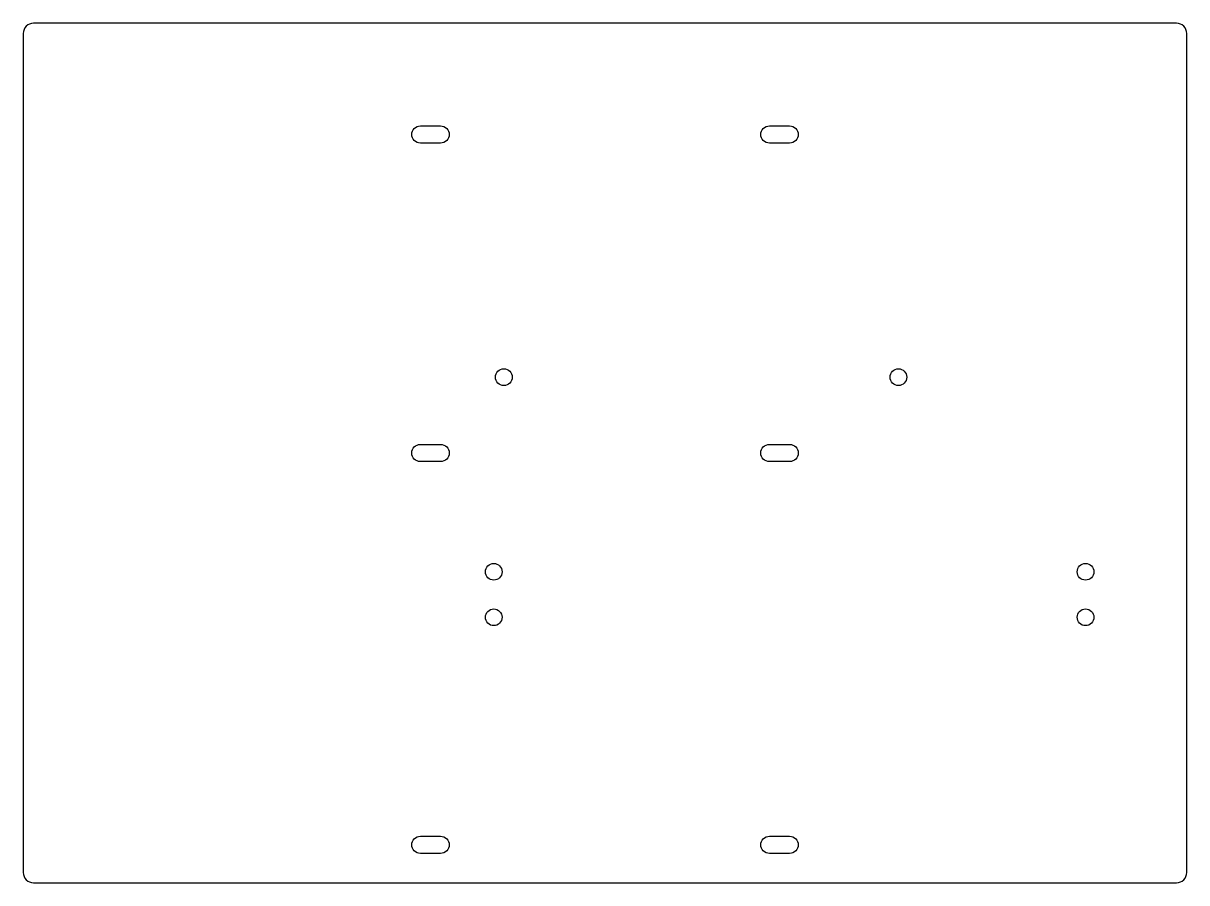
# Model space of a CAD drawing. Header units: millimetres. Extents: x 0 to 230, y -170 to 0.
import ezdxf

# ---------------------------------------------------------------- set-up
doc = ezdxf.new("R2010")
doc.units = ezdxf.units.MM
doc.layers.get('0').update_dxf_attribs({"linetype": 'CONTINUOUS'})

msp = doc.modelspace()

# ---------------------------------------------------------------- linework, layer by layer
for points in [[(0, -168, 0.414214), (2, -170), (228, -170, 0.414214), (230, -168), (230, -2, 0.414214), (228, 0), (2, 0, 0.414214), (0, -2)], [(78.5, -20.3), (82.5, -20.3, -1), (82.5, -23.7), (78.5, -23.7, -1)], [(147.5, -20.3), (151.5, -20.3, -1), (151.5, -23.7), (147.5, -23.7, -1)], [(78.5, -83.3), (82.5, -83.3, -1), (82.5, -86.7), (78.5, -86.7, -1)], [(147.5, -83.3), (151.5, -83.3, -1), (151.5, -86.7), (147.5, -86.7, -1)], [(78.5, -160.8), (82.5, -160.8, -1), (82.5, -164.2), (78.5, -164.2, -1)], [(147.5, -160.8), (151.5, -160.8, -1), (151.5, -164.2), (147.5, -164.2, -1)]]:
    msp.add_lwpolyline(points, format="xyb", close=True)
for centre in [(95, -70), (173, -70), (93, -108.5), (210, -108.5), (93, -117.5), (210, -117.5)]:
    msp.add_circle(centre, 1.65)

doc.saveas('drawing.dxf')
